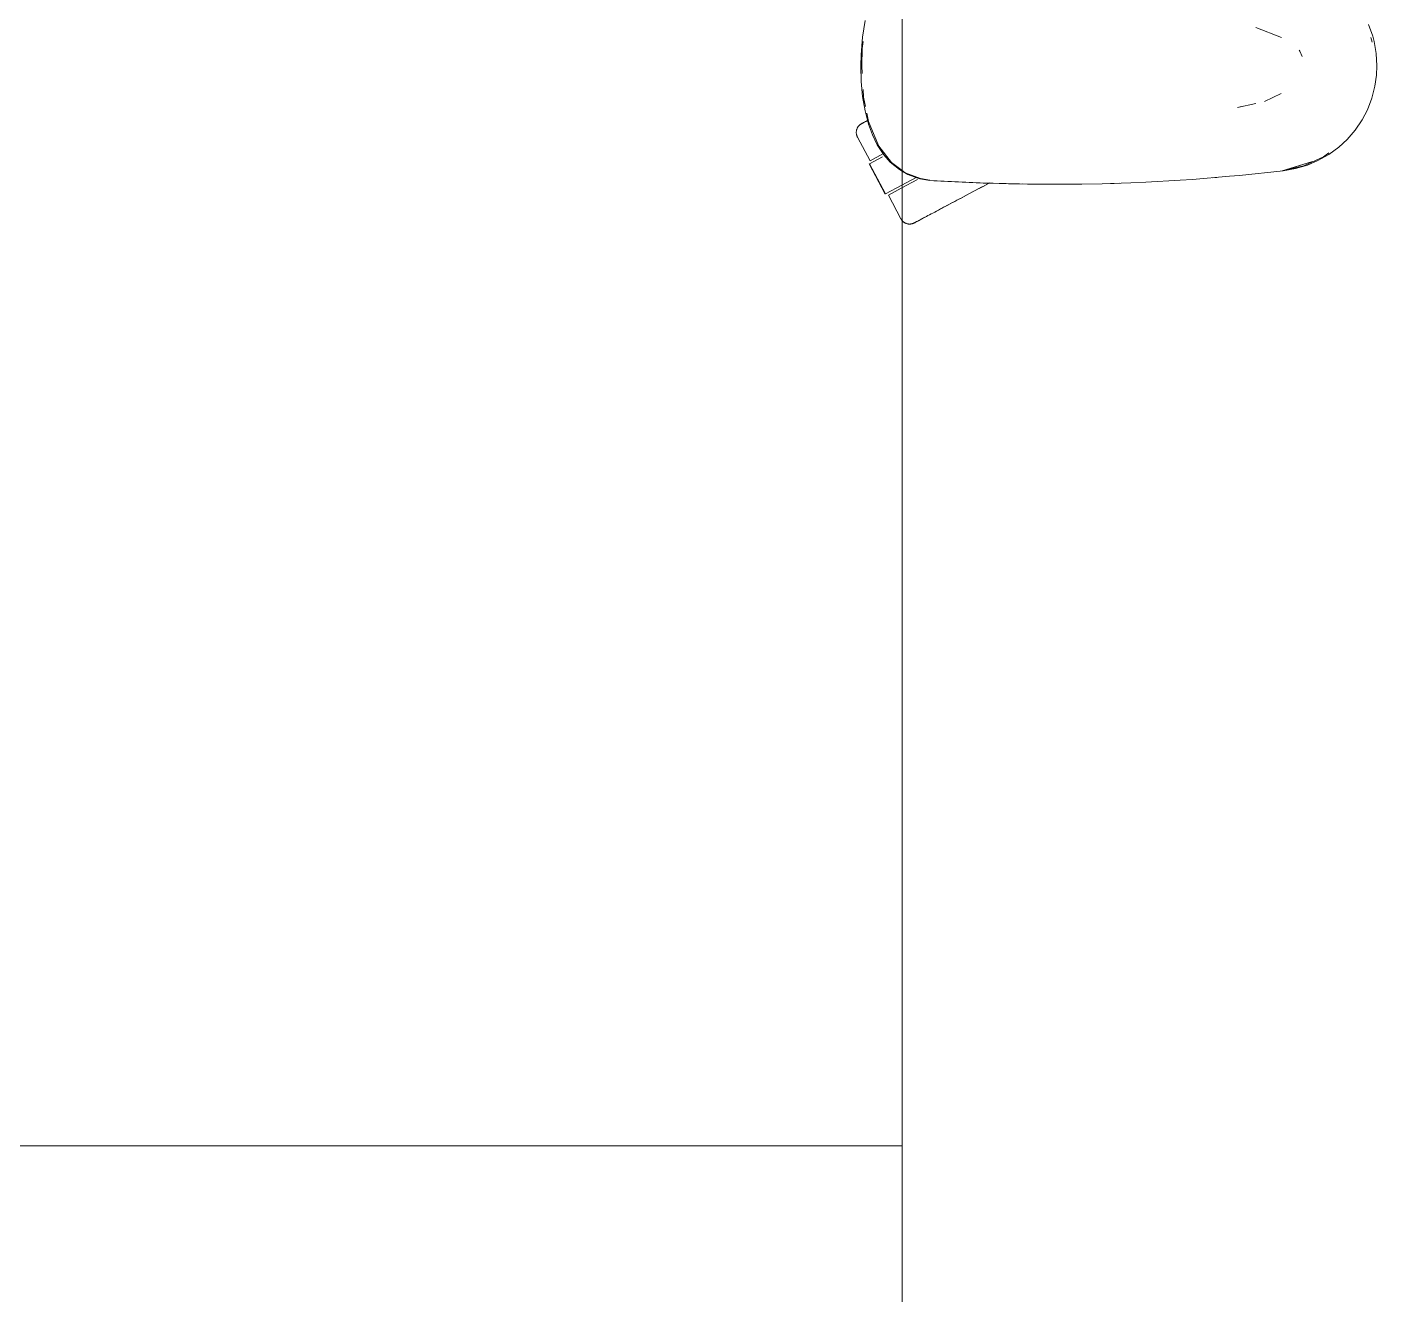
# Model space of a CAD drawing. Header units: millimetres. Extents: x 155927 to 295199, y -4084 to 97293.
# Drawn here: x 201692 to 202245, y 31365 to 31884 of the extents above; entities that cross this region are included whole.
import ezdxf

# ---------------------------------------------------------------- set-up
doc = ezdxf.new("R2010")
doc.units = ezdxf.units.MM
doc.header["$MEASUREMENT"] = 0
doc.layers.add('G-IMPT', color=8, linetype='CONTINUOUS', lineweight=9)
doc.layers.add('I-FURN', color=8, linetype='CONTINUOUS', lineweight=9)

msp = doc.modelspace()

# ---------------------------------------------------------------- linework, layer by layer
at = {"layer": 'G-IMPT'}
for p, q in [((202035.61, 31886.93), (202034.5, 31880.17)), ((202241.71, 31885.23), (202243.42, 31880.46)), ((202033.92, 31872.85), (202034.5, 31880.17)), ((202195.58, 31884.06), (202206.01, 31879.92)), ((202242.62, 31880.02), (202243.24, 31877.99)), ((202243.99, 31878.33), (202243.42, 31880.46)), ((202034.44, 31875.51), (202034.21, 31868.34)), ((202034.44, 31875.51), (202034.83, 31878.29)), ((202213.53, 31874.39), (202213.24, 31874.84)), ((202214.55, 31872.17), (202213.53, 31874.39)), ((202244.87, 31873.38), (202243.99, 31878.33)), ((202033.92, 31872.85), (202033.83, 31868.34)), ((202033.83, 31868.34), (202034.01, 31862.01)), ((202034.4, 31865.23), (202034.21, 31868.34)), ((202245.16, 31868.34), (202244.87, 31873.38)), ((202245.16, 31868.34), (202244.99, 31864.5)), ((202244.34, 31859.98), (202244.99, 31864.5)), ((202034.58, 31855.86), (202034.01, 31862.01)), ((202034.99, 31855.52), (202034.8, 31858.72)), ((202205.91, 31856.97), (202199.13, 31853.7)), ((202244.34, 31859.98), (202243.08, 31855.12)), ((202034.58, 31855.86), (202035.58, 31849.92)), ((202035.76, 31851.77), (202034.99, 31855.52)), ((202188.08, 31851.36), (202195.52, 31852.93)), ((202189.71, 31851.67), (202188.08, 31851.36)), ((202241.25, 31850.4), (202243.08, 31855.12)), ((202037.01, 31844.44), (202035.58, 31849.92)), ((202037.03, 31845.56), (202036.32, 31849.02)), ((202239.06, 31846.24), (202236.23, 31842.07)), ((202239.06, 31846.24), (202241.25, 31850.4)), ((202037.01, 31844.44), (202038.59, 31840.11)), ((202037.03, 31845.56), (202039.36, 31839.93)), ((202236.23, 31842.07), (202232.9, 31838.24)), ((202040.58, 31836.03), (202038.59, 31840.11)), ((202041.2, 31835.54), (202039.36, 31839.93)), ((202040.58, 31836.03), (202043.23, 31831.99)), ((202046.42, 31828.75), (202041.2, 31835.54)), ((202229.47, 31835.07), (202225.38, 31832.08)), ((202229.47, 31835.07), (202232.9, 31838.24)), ((202043.23, 31831.99), (202045.9, 31828.95)), ((202215.25, 31827.44), (202223.32, 31831.17)), ((202220.94, 31829.56), (202216.7, 31827.75)), ((202220.94, 31829.56), (202225.38, 31832.08)), ((202225.43, 31832.77), (202223.32, 31831.17)), ((202049.64, 31825.87), (202045.9, 31828.95)), ((202050.83, 31825.48), (202046.42, 31828.75)), ((202050.83, 31825.19), (202049.64, 31825.87)), ((202052.04, 31824.58), (202050.83, 31825.48)), ((202053.07, 31823.91), (202050.83, 31825.19)), ((202058.24, 31822.17), (202052.04, 31824.58)), ((202053.07, 31823.91), (202056.71, 31822.52)), ((202188.87, 31823.49), (202206.8, 31825.39)), ((202206.28, 31825.39), (202218.75, 31829.22)), ((202206.28, 31825.39), (202209.6, 31826.31)), ((202206.8, 31825.39), (202211.84, 31826.29)), ((202215.25, 31827.44), (202206.85, 31825.52)), ((202218.75, 31829.22), (202209.6, 31826.31)), ((202216.7, 31827.75), (202211.84, 31826.29)), ((202058.06, 31822.15), (202056.71, 31822.52)), ((202058.06, 31822.15), (202060.45, 31821.71)), ((202058.24, 31822.17), (202062.08, 31821.59)), ((202062.1, 31821.46), (202060.45, 31821.71)), ((202082.68, 31820.41), (202062.1, 31821.46)), ((202083.88, 31820.37), (202062.1, 31821.46)), ((202062.1, 31821.46), (202063.71, 31821.34)), ((202083.88, 31820.37), (202063.71, 31821.34)), ((202104.07, 31819.9), (202082.68, 31820.41)), ((202094.24, 31820.07), (202082.68, 31820.41)), ((202082.68, 31820.41), (202083.88, 31820.37)), ((202104.07, 31819.9), (202083.88, 31820.37)), ((202124.26, 31819.95), (202094.24, 31820.07)), ((202104.07, 31819.9), (202094.24, 31820.07)), ((202094.24, 31820.07), (202113.46, 31819.86)), ((202102.03, 31819.92), (202100.12, 31819.99)), ((202104.07, 31819.94), (202102.03, 31819.92)), ((202124.26, 31819.95), (202104.07, 31819.9)), ((202124.26, 31819.95), (202113.46, 31819.86)), ((202124.26, 31819.95), (202132.67, 31820.11)), ((202144.43, 31820.5), (202132.67, 31820.11)), ((202137.61, 31820.25), (202136.12, 31820.24)), ((202139.55, 31820.36), (202137.61, 31820.25)), ((202144.43, 31820.5), (202150.46, 31820.76)), ((202164.6, 31821.57), (202150.46, 31820.76)), ((202169.68, 31821.89), (202164.6, 31821.57)), ((202169.68, 31821.89), (202184.74, 31823.14)), ((202177.87, 31822.54), (202179.54, 31822.71)), ((202184.74, 31823.14), (202188.87, 31823.49))]:
    msp.add_line(p, q, dxfattribs=at)
at = {"layer": 'I-FURN'}
for p, q in [((202050.83, 31426.14), (202050.83, 32826.14)), ((202050.83, 32826.14), (202050.83, 31426.14)), ((202036.11, 31845.72), (202036.52, 31845.93)), ((202036.76, 31846.06), (202036.33, 31845.83)), ((202031.99, 31841.23), (202032, 31841.39)), ((202031.99, 31841.07), (202031.99, 31841.23)), ((202031.99, 31840.91), (202031.99, 31841.07)), ((202032, 31840.75), (202031.99, 31840.91)), ((202032, 31841.39), (202032.01, 31841.55)), ((202032.02, 31840.59), (202032, 31840.75)), ((202032.01, 31841.55), (202032.03, 31841.71)), ((202032.04, 31840.43), (202032.02, 31840.59)), ((202032.03, 31841.71), (202032.06, 31841.87)), ((202032.07, 31840.27), (202032.04, 31840.43)), ((202032.06, 31841.87), (202032.09, 31842.03)), ((202032.09, 31842.03), (202032.13, 31842.18)), ((202032.13, 31842.18), (202032.18, 31842.34)), ((202032.18, 31842.34), (202032.23, 31842.49)), ((202032.23, 31842.49), (202032.29, 31842.64)), ((202032.29, 31842.64), (202032.36, 31842.79)), ((202032.36, 31842.79), (202032.43, 31842.93)), ((202032.43, 31842.93), (202032.5, 31843.08)), ((202032.5, 31843.08), (202032.58, 31843.21)), ((202032.58, 31843.21), (202032.67, 31843.35)), ((202032.67, 31843.35), (202032.76, 31843.48)), ((202032.76, 31843.48), (202032.86, 31843.61)), ((202032.86, 31843.61), (202032.96, 31843.73)), ((202032.96, 31843.73), (202033.07, 31843.85)), ((202033.07, 31843.85), (202033.18, 31843.97)), ((202033.18, 31843.97), (202033.3, 31844.08)), ((202033.3, 31844.08), (202033.42, 31844.19)), ((202033.42, 31844.19), (202033.55, 31844.29)), ((202033.55, 31844.29), (202033.68, 31844.38)), ((202033.68, 31844.38), (202033.81, 31844.48)), ((202033.81, 31844.48), (202033.95, 31844.56)), ((202033.95, 31844.56), (202034.09, 31844.64)), ((202034.09, 31844.64), (202034.13, 31844.66)), ((202034.17, 31844.69), (202034.13, 31844.66)), ((202034.13, 31844.66), (202034.15, 31844.67)), ((202034.13, 31844.66), (202034.13, 31844.66)), ((202034.15, 31844.67), (202034.21, 31844.7)), ((202034.25, 31844.73), (202034.17, 31844.69)), ((202034.21, 31844.7), (202034.31, 31844.76)), ((202034.38, 31844.8), (202034.25, 31844.73)), ((202034.31, 31844.76), (202034.45, 31844.83)), ((202034.54, 31844.88), (202034.38, 31844.8)), ((202034.45, 31844.83), (202034.63, 31844.93)), ((202034.74, 31844.99), (202034.54, 31844.88)), ((202034.63, 31844.93), (202034.85, 31845.04)), ((202034.98, 31845.12), (202034.74, 31844.99)), ((202034.85, 31845.04), (202035.1, 31845.18)), ((202035.26, 31845.26), (202034.98, 31845.12)), ((202035.1, 31845.18), (202035.4, 31845.34)), ((202035.58, 31845.43), (202035.26, 31845.26)), ((202035.4, 31845.34), (202035.74, 31845.52)), ((202035.93, 31845.62), (202035.58, 31845.43)), ((202035.74, 31845.52), (202036.11, 31845.72)), ((202036.33, 31845.83), (202035.93, 31845.62)), ((202032.11, 31840.11), (202032.07, 31840.27)), ((202032.15, 31839.96), (202032.11, 31840.11)), ((202032.2, 31839.8), (202032.15, 31839.96)), ((202032.26, 31839.65), (202032.2, 31839.8)), ((202032.32, 31839.5), (202032.26, 31839.65)), ((202032.39, 31839.35), (202032.32, 31839.5)), ((202032.46, 31839.21), (202032.39, 31839.35)), ((202032.46, 31839.21), (202037.61, 31829.53)), ((202037.42, 31828.29), (202042.72, 31831.11)), ((202037.61, 31829.53), (202042.8, 31832.29)), ((202037.25, 31828.2), (202043.83, 31815.84)), ((202044, 31815.93), (202037.42, 31828.29)), ((202050.69, 31819.49), (202044, 31815.93)), ((202050.41, 31818.21), (202057.09, 31821.76)), ((202056.5, 31822.58), (202050.69, 31819.49)), ((202081.59, 31817.8), (202082.6, 31818.34)), ((202083.14, 31818.62), (202082.13, 31818.09)), ((202082.6, 31818.34), (202083.6, 31818.87)), ((202084.14, 31819.15), (202083.14, 31818.62)), ((202083.6, 31818.87), (202084.59, 31819.4)), ((202085.13, 31819.68), (202084.14, 31819.15)), ((202084.59, 31819.4), (202085.59, 31819.93)), ((202086.12, 31820.21), (202085.13, 31819.68)), ((202085.59, 31819.93), (202086.57, 31820.45)), ((202045.12, 31815.4), (202050.41, 31818.21)), ((202045.12, 31815.4), (202050.27, 31805.71)), ((202072.26, 31812.84), (202071.32, 31812.34)), ((202071.75, 31812.57), (202072.69, 31813.07)), ((202073.21, 31813.34), (202072.26, 31812.84)), ((202072.69, 31813.07), (202073.65, 31813.58)), ((202074.17, 31813.86), (202073.21, 31813.34)), ((202073.65, 31813.58), (202074.62, 31814.09)), ((202075.15, 31814.37), (202074.17, 31813.86)), ((202074.62, 31814.09), (202075.6, 31814.61)), ((202076.13, 31814.9), (202075.15, 31814.37)), ((202075.6, 31814.61), (202076.59, 31815.14)), ((202077.12, 31815.42), (202076.13, 31814.9)), ((202076.59, 31815.14), (202077.58, 31815.67)), ((202078.12, 31815.95), (202077.12, 31815.42)), ((202077.58, 31815.67), (202078.58, 31816.2)), ((202079.12, 31816.49), (202078.12, 31815.95)), ((202078.58, 31816.2), (202079.58, 31816.73)), ((202080.12, 31817.02), (202079.12, 31816.49)), ((202079.58, 31816.73), (202080.59, 31817.27)), ((202081.13, 31817.56), (202080.12, 31817.02)), ((202080.59, 31817.27), (202081.59, 31817.8)), ((202082.13, 31818.09), (202081.13, 31817.56)), ((202061.31, 31807.02), (202061.96, 31807.36)), ((202061.96, 31807.36), (202062.64, 31807.72)), ((202062.64, 31807.72), (202063.34, 31808.1)), ((202063.34, 31808.1), (202064.08, 31808.49)), ((202064.08, 31808.49), (202064.84, 31808.9)), ((202064.84, 31808.9), (202065.63, 31809.31)), ((202065.63, 31809.31), (202066.44, 31809.75)), ((202066.44, 31809.75), (202067.28, 31810.19)), ((202067.74, 31810.43), (202066.89, 31809.98)), ((202067.28, 31810.19), (202068.13, 31810.65)), ((202068.6, 31810.9), (202067.74, 31810.43)), ((202068.13, 31810.65), (202069.01, 31811.11)), ((202069.49, 31811.37), (202068.6, 31810.9)), ((202069.01, 31811.11), (202069.91, 31811.59)), ((202070.4, 31811.85), (202069.49, 31811.37)), ((202069.91, 31811.59), (202070.82, 31812.07)), ((202071.32, 31812.34), (202070.4, 31811.85)), ((202070.82, 31812.07), (202071.75, 31812.57)), ((202050.29, 31805.67), (202050.27, 31805.71)), ((202050.37, 31805.53), (202050.29, 31805.67)), ((202050.46, 31805.4), (202050.37, 31805.53)), ((202050.55, 31805.26), (202050.46, 31805.4)), ((202050.64, 31805.14), (202050.55, 31805.26)), ((202050.74, 31805.01), (202050.64, 31805.14)), ((202050.85, 31804.89), (202050.74, 31805.01)), ((202050.96, 31804.77), (202050.85, 31804.89)), ((202051.08, 31804.66), (202050.96, 31804.77)), ((202051.2, 31804.55), (202051.08, 31804.66)), ((202051.32, 31804.45), (202051.2, 31804.55)), ((202051.45, 31804.35), (202051.32, 31804.45)), ((202051.58, 31804.26), (202051.45, 31804.35)), ((202051.72, 31804.17), (202051.58, 31804.26)), ((202051.86, 31804.09), (202051.72, 31804.17)), ((202052, 31804.01), (202051.86, 31804.09)), ((202052.14, 31803.94), (202052, 31804.01)), ((202052.29, 31803.88), (202052.14, 31803.94)), ((202052.44, 31803.82), (202052.29, 31803.88)), ((202052.59, 31803.77), (202052.44, 31803.82)), ((202052.75, 31803.72), (202052.59, 31803.77)), ((202052.9, 31803.68), (202052.75, 31803.72)), ((202053.06, 31803.65), (202052.9, 31803.68)), ((202053.22, 31803.62), (202053.06, 31803.65)), ((202053.38, 31803.6), (202053.22, 31803.62)), ((202053.54, 31803.58), (202053.38, 31803.6)), ((202053.7, 31803.58), (202053.54, 31803.58)), ((202053.86, 31803.57), (202053.7, 31803.58)), ((202054.02, 31803.58), (202053.86, 31803.57)), ((202054.19, 31803.59), (202054.02, 31803.58)), ((202054.35, 31803.61), (202054.19, 31803.59)), ((202054.51, 31803.63), (202054.35, 31803.61)), ((202054.66, 31803.66), (202054.51, 31803.63)), ((202054.82, 31803.7), (202054.66, 31803.66)), ((202054.98, 31803.74), (202054.82, 31803.7)), ((202055.13, 31803.79), (202054.98, 31803.74)), ((202055.28, 31803.84), (202055.13, 31803.79)), ((202055.43, 31803.91), (202055.28, 31803.84)), ((202055.58, 31803.97), (202055.43, 31803.91)), ((202055.72, 31804.05), (202055.58, 31803.97)), ((202055.72, 31804.05), (202055.74, 31804.06)), ((202055.73, 31804.05), (202055.72, 31804.05)), ((202055.77, 31804.07), (202055.73, 31804.05)), ((202055.74, 31804.06), (202055.8, 31804.09)), ((202055.85, 31804.11), (202055.77, 31804.07)), ((202055.8, 31804.09), (202055.9, 31804.14)), ((202055.97, 31804.18), (202055.85, 31804.11)), ((202055.9, 31804.14), (202056.04, 31804.22)), ((202056.13, 31804.27), (202055.97, 31804.18)), ((202056.04, 31804.22), (202056.22, 31804.31)), ((202056.34, 31804.37), (202056.13, 31804.27)), ((202056.22, 31804.31), (202056.44, 31804.43)), ((202056.58, 31804.5), (202056.34, 31804.37)), ((202056.44, 31804.43), (202056.7, 31804.57)), ((202056.86, 31804.65), (202056.58, 31804.5)), ((202056.7, 31804.57), (202057, 31804.72)), ((202057.17, 31804.82), (202056.86, 31804.65)), ((202057, 31804.72), (202057.33, 31804.9)), ((202057.53, 31805.01), (202057.17, 31804.82)), ((202057.33, 31804.9), (202057.71, 31805.1)), ((202057.92, 31805.22), (202057.53, 31805.01)), ((202057.71, 31805.1), (202058.12, 31805.32)), ((202058.35, 31805.44), (202057.92, 31805.22)), ((202058.12, 31805.32), (202058.56, 31805.56)), ((202058.82, 31805.69), (202058.35, 31805.44)), ((202058.56, 31805.56), (202059.04, 31805.81)), ((202059.32, 31805.96), (202058.82, 31805.69)), ((202059.04, 31805.81), (202059.56, 31806.09)), ((202059.85, 31806.24), (202059.32, 31805.96)), ((202059.56, 31806.09), (202060.11, 31806.38)), ((202060.42, 31806.55), (202059.85, 31806.24)), ((202060.11, 31806.38), (202060.7, 31806.69)), ((202060.7, 31806.69), (202061.31, 31807.02)), ((201250.83, 31426.14), (202050.83, 31426.14)), ((202050.83, 31426.14), (201250.83, 31426.14)), ((202050.83, 31426.14), (201250.83, 31426.14)), ((201250.83, 31426.14), (202050.83, 31426.14)), ((202050.83, 30026.14), (202050.83, 31426.14)), ((202050.83, 31426.14), (202050.83, 30026.14))]:
    msp.add_line(p, q, dxfattribs=at)

doc.saveas('drawing.dxf')
